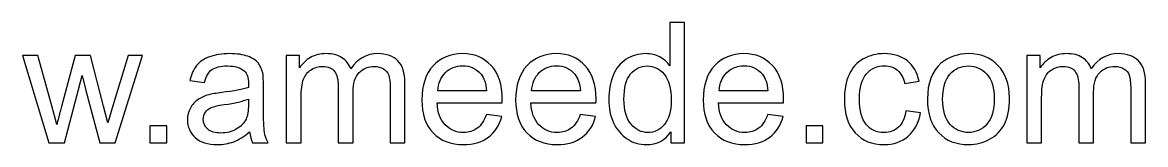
# Model space of a CAD drawing. Header units: millimetres. Extents: x -310 to 676, y -419 to 250.
# Drawn here: x 317.9 to 474.1, y -419.5 to -402.4 of the extents above; entities that cross this region are included whole.
import ezdxf

# ---------------------------------------------------------------- set-up
doc = ezdxf.new("R2010")
doc.units = ezdxf.units.MM
doc.header["$MEASUREMENT"] = 0
doc.layers.add('Layer 1', color=7, linetype='Continuous')

msp = doc.modelspace()

# ---------------------------------------------------------------- linework, layer by layer
at = {"layer": 'Layer 1', "color": 250}
for points, knots in [([(408.0713, -419.2338), (408.0713, -419.2338), (408.0713, -417.6893), (408.0713, -417.6893), (408.0713, -417.6893), (407.3011, -418.8897), (406.1672, -419.4919), (404.6696, -419.4919), (404.6696, -419.4919), (403.6999, -419.4919), (402.8084, -419.226), (401.9991, -418.6903), (401.9991, -418.6903), (401.1858, -418.1585), (400.5563, -417.4117), (400.1066, -416.4577), (400.1066, -416.4577), (399.6609, -415.4997), (399.438, -414.401), (399.438, -413.1576), (399.438, -413.1576), (399.438, -411.9455), (399.6413, -410.8468), (400.044, -409.8575), (400.044, -409.8575), (400.4507, -408.8722), (401.0567, -408.1137), (401.8661, -407.5897), (401.8661, -407.5897), (402.6716, -407.0619), (403.5787, -406.7999), (404.5758, -406.7999), (404.5758, -406.7999), (405.3109, -406.7999), (405.9638, -406.9563), (406.5347, -407.2652), (406.5347, -407.2652), (407.1056, -407.5741), (407.5709, -407.9807), (407.9306, -408.4773), (407.9306, -408.4773), (407.9306, -408.4773), (407.9306, -402.4363), (407.9306, -402.4363), (407.9306, -402.4363), (407.9306, -402.4363), (409.9951, -402.4363), (409.9951, -402.4363), (409.9951, -402.4363), (409.9951, -402.4363), (409.9951, -419.2338), (409.9951, -419.2338), (409.9951, -419.2338), (409.9951, -419.2338), (408.0713, -419.2338), (408.0713, -419.2338)], [0, 0, 0, 0, 0.06666667, 0.06666667, 0.06666667, 0.06666667, 0.13333333, 0.13333333, 0.13333333, 0.13333333, 0.2, 0.2, 0.2, 0.2, 0.26666667, 0.26666667, 0.26666667, 0.26666667, 0.33333333, 0.33333333, 0.33333333, 0.33333333, 0.4, 0.4, 0.4, 0.4, 0.46666667, 0.46666667, 0.46666667, 0.46666667, 0.53333333, 0.53333333, 0.53333333, 0.53333333, 0.6, 0.6, 0.6, 0.6, 0.66666667, 0.66666667, 0.66666667, 0.66666667, 0.73333333, 0.73333333, 0.73333333, 0.73333333, 0.8, 0.8, 0.8, 0.8, 0.86666667, 0.86666667, 0.86666667, 0.86666667, 1, 1, 1, 1]), ([(321.5501, -419.2338), (321.5501, -419.2338), (317.8708, -407.058), (317.8708, -407.058), (317.8708, -407.058), (317.8708, -407.058), (320.0291, -407.058), (320.0291, -407.058), (320.0291, -407.058), (320.0291, -407.058), (321.9724, -414.0843), (321.9724, -414.0843), (321.9724, -414.0843), (321.9724, -414.0843), (322.6605, -416.7001), (322.6605, -416.7001), (322.6605, -416.7001), (322.6879, -416.5711), (322.8991, -415.7343), (323.2901, -414.1899), (323.2901, -414.1899), (323.2901, -414.1899), (325.2177, -407.058), (325.2177, -407.058), (325.2177, -407.058), (325.2177, -407.058), (327.333, -407.058), (327.333, -407.058), (327.333, -407.058), (327.333, -407.058), (329.1668, -414.1273), (329.1668, -414.1273), (329.1668, -414.1273), (329.1668, -414.1273), (329.7651, -416.4459), (329.7651, -416.4459), (329.7651, -416.4459), (329.7651, -416.4459), (330.465, -414.096), (330.465, -414.096), (330.465, -414.096), (330.465, -414.096), (332.5686, -407.058), (332.5686, -407.058), (332.5686, -407.058), (332.5686, -407.058), (334.5744, -407.058), (334.5744, -407.058), (334.5744, -407.058), (334.5744, -407.058), (330.7543, -419.2338), (330.7543, -419.2338), (330.7543, -419.2338), (330.7543, -419.2338), (328.6194, -419.2338), (328.6194, -419.2338), (328.6194, -419.2338), (328.6194, -419.2338), (326.6879, -411.9494), (326.6879, -411.9494), (326.6879, -411.9494), (326.6879, -411.9494), (326.1991, -409.8654), (326.1991, -409.8654), (326.1991, -409.8654), (326.1991, -409.8654), (323.7358, -419.2338), (323.7358, -419.2338), (323.7358, -419.2338), (323.7358, -419.2338), (321.5501, -419.2338), (321.5501, -419.2338)], [0, 0, 0, 0, 0.05263158, 0.05263158, 0.05263158, 0.05263158, 0.10526316, 0.10526316, 0.10526316, 0.10526316, 0.15789474, 0.15789474, 0.15789474, 0.15789474, 0.21052632, 0.21052632, 0.21052632, 0.21052632, 0.26315789, 0.26315789, 0.26315789, 0.26315789, 0.31578947, 0.31578947, 0.31578947, 0.31578947, 0.36842105, 0.36842105, 0.36842105, 0.36842105, 0.42105263, 0.42105263, 0.42105263, 0.42105263, 0.47368421, 0.47368421, 0.47368421, 0.47368421, 0.52631579, 0.52631579, 0.52631579, 0.52631579, 0.57894737, 0.57894737, 0.57894737, 0.57894737, 0.63157895, 0.63157895, 0.63157895, 0.63157895, 0.68421053, 0.68421053, 0.68421053, 0.68421053, 0.73684211, 0.73684211, 0.73684211, 0.73684211, 0.78947368, 0.78947368, 0.78947368, 0.78947368, 0.84210526, 0.84210526, 0.84210526, 0.84210526, 0.89473684, 0.89473684, 0.89473684, 0.89473684, 1, 1, 1, 1]), ([(349.4795, -417.7089), (348.7131, -418.3619), (347.9741, -418.8193), (347.2664, -419.0891), (347.2664, -419.0891), (346.5587, -419.3589), (345.8001, -419.4919), (344.9869, -419.4919), (344.9869, -419.4919), (343.6496, -419.4919), (342.6213, -419.1673), (341.9018, -418.5144), (341.9018, -418.5144), (341.1824, -417.8653), (340.8227, -417.0325), (340.8227, -416.0198), (340.8227, -416.0198), (340.8227, -415.4254), (340.9595, -414.8819), (341.2293, -414.3893), (341.2293, -414.3893), (341.503, -413.8966), (341.8588, -413.5056), (342.2967, -413.2084), (342.2967, -413.2084), (342.7386, -412.9113), (343.2312, -412.6845), (343.7826, -412.532), (343.7826, -412.532), (344.1892, -412.4264), (344.8031, -412.3248), (345.6203, -412.2231), (345.6203, -412.2231), (347.286, -412.0276), (348.5176, -411.7891), (349.3035, -411.5154), (349.3035, -411.5154), (349.3113, -411.2339), (349.3153, -411.054), (349.3153, -410.9797), (349.3153, -410.9797), (349.3153, -410.143), (349.1198, -409.5526), (348.7288, -409.2085), (348.7288, -409.2085), (348.2009, -408.7432), (347.415, -408.5125), (346.3749, -408.5125), (346.3749, -408.5125), (345.4013, -408.5125), (344.6819, -408.6845), (344.2205, -409.0247), (344.2205, -409.0247), (343.7552, -409.3649), (343.415, -409.967), (343.1921, -410.835), (343.1921, -410.835), (343.1921, -410.835), (341.1746, -410.5535), (341.1746, -410.5535), (341.1746, -410.5535), (341.3583, -409.6894), (341.6594, -408.9895), (342.0817, -408.4577), (342.0817, -408.4577), (342.504, -407.926), (343.1139, -407.5193), (343.9116, -407.23), (343.9116, -407.23), (344.7053, -406.9446), (345.632, -406.7999), (346.6799, -406.7999), (346.6799, -406.7999), (347.72, -406.7999), (348.5684, -406.9211), (349.2214, -407.1674), (349.2214, -407.1674), (349.8705, -407.4138), (350.3514, -407.7188), (350.6564, -408.0902), (350.6564, -408.0902), (350.9614, -408.4617), (351.1764, -408.9309), (351.3016, -409.4978), (351.3016, -409.4978), (351.368, -409.8497), (351.4032, -410.4831), (351.4032, -411.3942), (351.4032, -411.3942), (351.4032, -411.3942), (351.4032, -414.1312), (351.4032, -414.1312), (351.4032, -414.1312), (351.4032, -416.0432), (351.4462, -417.2514), (351.5322, -417.7636), (351.5322, -417.7636), (351.6144, -418.2758), (351.7864, -418.7646), (352.0366, -419.2338), (352.0366, -419.2338), (352.0366, -419.2338), (349.8783, -419.2338), (349.8783, -419.2338), (349.8783, -419.2338), (349.6711, -418.7998), (349.5381, -418.2915), (349.4795, -417.7089)], [0, 0, 0, 0, 0.03571429, 0.03571429, 0.03571429, 0.03571429, 0.07142857, 0.07142857, 0.07142857, 0.07142857, 0.10714286, 0.10714286, 0.10714286, 0.10714286, 0.14285714, 0.14285714, 0.14285714, 0.14285714, 0.17857143, 0.17857143, 0.17857143, 0.17857143, 0.21428571, 0.21428571, 0.21428571, 0.21428571, 0.25, 0.25, 0.25, 0.25, 0.28571429, 0.28571429, 0.28571429, 0.28571429, 0.32142857, 0.32142857, 0.32142857, 0.32142857, 0.35714286, 0.35714286, 0.35714286, 0.35714286, 0.39285714, 0.39285714, 0.39285714, 0.39285714, 0.42857143, 0.42857143, 0.42857143, 0.42857143, 0.46428571, 0.46428571, 0.46428571, 0.46428571, 0.5, 0.5, 0.5, 0.5, 0.53571429, 0.53571429, 0.53571429, 0.53571429, 0.57142857, 0.57142857, 0.57142857, 0.57142857, 0.60714286, 0.60714286, 0.60714286, 0.60714286, 0.64285714, 0.64285714, 0.64285714, 0.64285714, 0.67857143, 0.67857143, 0.67857143, 0.67857143, 0.71428571, 0.71428571, 0.71428571, 0.71428571, 0.75, 0.75, 0.75, 0.75, 0.78571429, 0.78571429, 0.78571429, 0.78571429, 0.82142857, 0.82142857, 0.82142857, 0.82142857, 0.85714286, 0.85714286, 0.85714286, 0.85714286, 0.89285714, 0.89285714, 0.89285714, 0.89285714, 0.92857143, 0.92857143, 0.92857143, 0.92857143, 1, 1, 1, 1]), ([(354.5743, -419.2338), (354.5743, -419.2338), (354.5743, -407.058), (354.5743, -407.058), (354.5743, -407.058), (354.5743, -407.058), (356.4276, -407.058), (356.4276, -407.058), (356.4276, -407.058), (356.4276, -407.058), (356.4276, -408.7784), (356.4276, -408.7784), (356.4276, -408.7784), (356.8069, -408.184), (357.3152, -407.7031), (357.9486, -407.3434), (357.9486, -407.3434), (358.5821, -406.9798), (359.3015, -406.7999), (360.1109, -406.7999), (360.1109, -406.7999), (361.0102, -406.7999), (361.7492, -406.9876), (362.324, -407.359), (362.324, -407.359), (362.8987, -407.7344), (363.3054, -408.2544), (363.54, -408.927), (363.54, -408.927), (364.5097, -407.5076), (365.7648, -406.7999), (367.3132, -406.7999), (367.3132, -406.7999), (368.5253, -406.7999), (369.4598, -407.1322), (370.1088, -407.8009), (370.1088, -407.8009), (370.7618, -408.4695), (371.0903, -409.4978), (371.0903, -410.8859), (371.0903, -410.8859), (371.0903, -410.8859), (371.0903, -419.2338), (371.0903, -419.2338), (371.0903, -419.2338), (371.0903, -419.2338), (369.0258, -419.2338), (369.0258, -419.2338), (369.0258, -419.2338), (369.0258, -419.2338), (369.0258, -411.5701), (369.0258, -411.5701), (369.0258, -411.5701), (369.0258, -410.749), (368.9554, -410.1547), (368.8224, -409.7911), (368.8224, -409.7911), (368.6895, -409.4274), (368.4471, -409.1381), (368.0913, -408.9152), (368.0913, -408.9152), (367.7394, -408.6924), (367.3249, -408.5829), (366.8518, -408.5829), (366.8518, -408.5829), (365.9916, -408.5829), (365.2799, -408.8683), (364.713, -409.4353), (364.713, -409.4353), (364.146, -410.0061), (363.8645, -410.9172), (363.8645, -412.1684), (363.8645, -412.1684), (363.8645, -412.1684), (363.8645, -419.2338), (363.8645, -419.2338), (363.8645, -419.2338), (363.8645, -419.2338), (361.8, -419.2338), (361.8, -419.2338), (361.8, -419.2338), (361.8, -419.2338), (361.8, -411.3316), (361.8, -411.3316), (361.8, -411.3316), (361.8, -410.4167), (361.6319, -409.7285), (361.2956, -409.271), (361.2956, -409.271), (360.9594, -408.8136), (360.408, -408.5829), (359.6456, -408.5829), (359.6456, -408.5829), (359.0669, -408.5829), (358.5312, -408.7354), (358.0386, -409.0403), (358.0386, -409.0403), (357.5459, -409.3453), (357.1901, -409.7911), (356.9672, -410.3815), (356.9672, -410.3815), (356.7483, -410.968), (356.6388, -411.8165), (356.6388, -412.923), (356.6388, -412.923), (356.6388, -412.923), (356.6388, -419.2338), (356.6388, -419.2338), (356.6388, -419.2338), (356.6388, -419.2338), (354.5743, -419.2338), (354.5743, -419.2338)], [0, 0, 0, 0, 0.03448276, 0.03448276, 0.03448276, 0.03448276, 0.06896552, 0.06896552, 0.06896552, 0.06896552, 0.10344828, 0.10344828, 0.10344828, 0.10344828, 0.13793103, 0.13793103, 0.13793103, 0.13793103, 0.17241379, 0.17241379, 0.17241379, 0.17241379, 0.20689655, 0.20689655, 0.20689655, 0.20689655, 0.24137931, 0.24137931, 0.24137931, 0.24137931, 0.27586207, 0.27586207, 0.27586207, 0.27586207, 0.31034483, 0.31034483, 0.31034483, 0.31034483, 0.34482759, 0.34482759, 0.34482759, 0.34482759, 0.37931034, 0.37931034, 0.37931034, 0.37931034, 0.4137931, 0.4137931, 0.4137931, 0.4137931, 0.44827586, 0.44827586, 0.44827586, 0.44827586, 0.48275862, 0.48275862, 0.48275862, 0.48275862, 0.51724138, 0.51724138, 0.51724138, 0.51724138, 0.55172414, 0.55172414, 0.55172414, 0.55172414, 0.5862069, 0.5862069, 0.5862069, 0.5862069, 0.62068966, 0.62068966, 0.62068966, 0.62068966, 0.65517241, 0.65517241, 0.65517241, 0.65517241, 0.68965517, 0.68965517, 0.68965517, 0.68965517, 0.72413793, 0.72413793, 0.72413793, 0.72413793, 0.75862069, 0.75862069, 0.75862069, 0.75862069, 0.79310345, 0.79310345, 0.79310345, 0.79310345, 0.82758621, 0.82758621, 0.82758621, 0.82758621, 0.86206897, 0.86206897, 0.86206897, 0.86206897, 0.89655172, 0.89655172, 0.89655172, 0.89655172, 0.93103448, 0.93103448, 0.93103448, 0.93103448, 1, 1, 1, 1]), ([(382.4215, -415.2925), (382.4215, -415.2925), (384.5564, -415.574), (384.5564, -415.574), (384.5564, -415.574), (384.224, -416.8135), (383.6023, -417.7793), (382.6952, -418.4635), (382.6952, -418.4635), (381.7881, -419.1478), (380.6307, -419.4919), (379.2192, -419.4919), (379.2192, -419.4919), (377.444, -419.4919), (376.0364, -418.9445), (374.9963, -417.8496), (374.9963, -417.8496), (373.9563, -416.7587), (373.4362, -415.2221), (373.4362, -413.2475), (373.4362, -413.2475), (373.4362, -411.2065), (373.9602, -409.619), (375.012, -408.4929), (375.012, -408.4929), (376.0638, -407.3629), (377.4284, -406.7999), (379.1058, -406.7999), (379.1058, -406.7999), (380.7284, -406.7999), (382.0539, -407.3512), (383.0823, -408.4577), (383.0823, -408.4577), (384.1106, -409.5643), (384.6267, -411.1205), (384.6267, -413.1263), (384.6267, -413.1263), (384.6267, -413.2475), (384.6228, -413.4313), (384.615, -413.6737), (384.615, -413.6737), (384.615, -413.6737), (375.5476, -413.6737), (375.5476, -413.6737), (375.5476, -413.6737), (375.6258, -415.0071), (376.0012, -416.0315), (376.6816, -416.7392), (376.6816, -416.7392), (377.358, -417.4469), (378.2065, -417.8027), (379.2192, -417.8027), (379.2192, -417.8027), (379.9738, -417.8027), (380.619, -417.6033), (381.1507, -417.2045), (381.1507, -417.2045), (381.6864, -416.8057), (382.1087, -416.1683), (382.4215, -415.2925)], [0, 0, 0, 0, 0.0625, 0.0625, 0.0625, 0.0625, 0.125, 0.125, 0.125, 0.125, 0.1875, 0.1875, 0.1875, 0.1875, 0.25, 0.25, 0.25, 0.25, 0.3125, 0.3125, 0.3125, 0.3125, 0.375, 0.375, 0.375, 0.375, 0.4375, 0.4375, 0.4375, 0.4375, 0.5, 0.5, 0.5, 0.5, 0.5625, 0.5625, 0.5625, 0.5625, 0.625, 0.625, 0.625, 0.625, 0.6875, 0.6875, 0.6875, 0.6875, 0.75, 0.75, 0.75, 0.75, 0.8125, 0.8125, 0.8125, 0.8125, 0.875, 0.875, 0.875, 0.875, 1, 1, 1, 1]), ([(395.4693, -415.2925), (395.4693, -415.2925), (397.6042, -415.574), (397.6042, -415.574), (397.6042, -415.574), (397.2718, -416.8135), (396.6501, -417.7793), (395.743, -418.4635), (395.743, -418.4635), (394.8359, -419.1478), (393.6785, -419.4919), (392.267, -419.4919), (392.267, -419.4919), (390.4918, -419.4919), (389.0842, -418.9445), (388.0441, -417.8496), (388.0441, -417.8496), (387.0041, -416.7587), (386.484, -415.2221), (386.484, -413.2475), (386.484, -413.2475), (386.484, -411.2065), (387.008, -409.619), (388.0598, -408.4929), (388.0598, -408.4929), (389.1116, -407.3629), (390.4762, -406.7999), (392.1536, -406.7999), (392.1536, -406.7999), (393.7762, -406.7999), (395.1017, -407.3512), (396.1301, -408.4577), (396.1301, -408.4577), (397.1584, -409.5643), (397.6745, -411.1205), (397.6745, -413.1263), (397.6745, -413.1263), (397.6745, -413.2475), (397.6706, -413.4313), (397.6628, -413.6737), (397.6628, -413.6737), (397.6628, -413.6737), (388.5954, -413.6737), (388.5954, -413.6737), (388.5954, -413.6737), (388.6736, -415.0071), (389.049, -416.0315), (389.7294, -416.7392), (389.7294, -416.7392), (390.4058, -417.4469), (391.2543, -417.8027), (392.267, -417.8027), (392.267, -417.8027), (393.0216, -417.8027), (393.6668, -417.6033), (394.1985, -417.2045), (394.1985, -417.2045), (394.7342, -416.8057), (395.1565, -416.1683), (395.4693, -415.2925)], [0, 0, 0, 0, 0.0625, 0.0625, 0.0625, 0.0625, 0.125, 0.125, 0.125, 0.125, 0.1875, 0.1875, 0.1875, 0.1875, 0.25, 0.25, 0.25, 0.25, 0.3125, 0.3125, 0.3125, 0.3125, 0.375, 0.375, 0.375, 0.375, 0.4375, 0.4375, 0.4375, 0.4375, 0.5, 0.5, 0.5, 0.5, 0.5625, 0.5625, 0.5625, 0.5625, 0.625, 0.625, 0.625, 0.625, 0.6875, 0.6875, 0.6875, 0.6875, 0.75, 0.75, 0.75, 0.75, 0.8125, 0.8125, 0.8125, 0.8125, 0.875, 0.875, 0.875, 0.875, 1, 1, 1, 1]), ([(421.5649, -415.2925), (421.5649, -415.2925), (423.6998, -415.574), (423.6998, -415.574), (423.6998, -415.574), (423.3674, -416.8135), (422.7457, -417.7793), (421.8386, -418.4635), (421.8386, -418.4635), (420.9315, -419.1478), (419.7741, -419.4919), (418.3626, -419.4919), (418.3626, -419.4919), (416.5874, -419.4919), (415.1798, -418.9445), (414.1397, -417.8496), (414.1397, -417.8496), (413.0997, -416.7587), (412.5796, -415.2221), (412.5796, -413.2475), (412.5796, -413.2475), (412.5796, -411.2065), (413.1036, -409.619), (414.1554, -408.4929), (414.1554, -408.4929), (415.2072, -407.3629), (416.5718, -406.7999), (418.2492, -406.7999), (418.2492, -406.7999), (419.8718, -406.7999), (421.1973, -407.3512), (422.2257, -408.4577), (422.2257, -408.4577), (423.254, -409.5643), (423.7701, -411.1205), (423.7701, -413.1263), (423.7701, -413.1263), (423.7701, -413.2475), (423.7662, -413.4313), (423.7584, -413.6737), (423.7584, -413.6737), (423.7584, -413.6737), (414.691, -413.6737), (414.691, -413.6737), (414.691, -413.6737), (414.7692, -415.0071), (415.1446, -416.0315), (415.825, -416.7392), (415.825, -416.7392), (416.5014, -417.4469), (417.3499, -417.8027), (418.3626, -417.8027), (418.3626, -417.8027), (419.1172, -417.8027), (419.7624, -417.6033), (420.2941, -417.2045), (420.2941, -417.2045), (420.8298, -416.8057), (421.2521, -416.1683), (421.5649, -415.2925)], [0, 0, 0, 0, 0.0625, 0.0625, 0.0625, 0.0625, 0.125, 0.125, 0.125, 0.125, 0.1875, 0.1875, 0.1875, 0.1875, 0.25, 0.25, 0.25, 0.25, 0.3125, 0.3125, 0.3125, 0.3125, 0.375, 0.375, 0.375, 0.375, 0.4375, 0.4375, 0.4375, 0.4375, 0.5, 0.5, 0.5, 0.5, 0.5625, 0.5625, 0.5625, 0.5625, 0.625, 0.625, 0.625, 0.625, 0.6875, 0.6875, 0.6875, 0.6875, 0.75, 0.75, 0.75, 0.75, 0.8125, 0.8125, 0.8125, 0.8125, 0.875, 0.875, 0.875, 0.875, 1, 1, 1, 1]), ([(440.7788, -414.7764), (440.7788, -414.7764), (442.7964, -415.0579), (442.7964, -415.0579), (442.7964, -415.0579), (442.5735, -416.4459), (442.0104, -417.529), (441.0994, -418.3149), (441.0994, -418.3149), (440.1884, -419.1009), (439.0662, -419.4919), (437.7407, -419.4919), (437.7407, -419.4919), (436.0789, -419.4919), (434.7417, -418.9484), (433.7329, -417.8614), (433.7329, -417.8614), (432.7202, -416.7744), (432.2158, -415.2182), (432.2158, -413.1928), (432.2158, -413.1928), (432.2158, -411.879), (432.4348, -410.7334), (432.8688, -409.7481), (432.8688, -409.7481), (433.3028, -408.7666), (433.9636, -408.0276), (434.8551, -407.5389), (434.8551, -407.5389), (435.7427, -407.0462), (436.7084, -406.7999), (437.7563, -406.7999), (437.7563, -406.7999), (439.074, -406.7999), (440.1571, -407.1322), (440.9938, -407.8009), (440.9938, -407.8009), (441.8345, -408.4695), (442.3741, -409.4196), (442.6087, -410.6474), (442.6087, -410.6474), (442.6087, -410.6474), (440.6146, -410.9523), (440.6146, -410.9523), (440.6146, -410.9523), (440.423, -410.1352), (440.0867, -409.5213), (439.598, -409.1068), (439.598, -409.1068), (439.1131, -408.6963), (438.5266, -408.489), (437.8384, -408.489), (437.8384, -408.489), (436.7984, -408.489), (435.9538, -408.8605), (435.3008, -409.6034), (435.3008, -409.6034), (434.6518, -410.3502), (434.3272, -411.5232), (434.3272, -413.1341), (434.3272, -413.1341), (434.3272, -414.7685), (434.64, -415.9533), (435.2656, -416.6923), (435.2656, -416.6923), (435.8951, -417.4313), (436.7123, -417.8027), (437.7172, -417.8027), (437.7172, -417.8027), (438.5305, -417.8027), (439.2069, -417.5564), (439.7465, -417.0598), (439.7465, -417.0598), (440.29, -416.5672), (440.6341, -415.8047), (440.7788, -414.7764)], [0, 0, 0, 0, 0.05, 0.05, 0.05, 0.05, 0.1, 0.1, 0.1, 0.1, 0.15, 0.15, 0.15, 0.15, 0.2, 0.2, 0.2, 0.2, 0.25, 0.25, 0.25, 0.25, 0.3, 0.3, 0.3, 0.3, 0.35, 0.35, 0.35, 0.35, 0.4, 0.4, 0.4, 0.4, 0.45, 0.45, 0.45, 0.45, 0.5, 0.5, 0.5, 0.5, 0.55, 0.55, 0.55, 0.55, 0.6, 0.6, 0.6, 0.6, 0.65, 0.65, 0.65, 0.65, 0.7, 0.7, 0.7, 0.7, 0.75, 0.75, 0.75, 0.75, 0.8, 0.8, 0.8, 0.8, 0.85, 0.85, 0.85, 0.85, 0.9, 0.9, 0.9, 0.9, 1, 1, 1, 1]), ([(443.7817, -413.1459), (443.7817, -410.8976), (444.4073, -409.2319), (445.6624, -408.1489), (445.6624, -408.1489), (446.7064, -407.2495), (447.985, -406.7999), (449.4903, -406.7999), (449.4903, -406.7999), (451.1599, -406.7999), (452.5284, -407.3473), (453.592, -408.4421), (453.592, -408.4421), (454.6516, -409.533), (455.1833, -411.0462), (455.1833, -412.9738), (455.1833, -412.9738), (455.1833, -414.5379), (454.9487, -415.7656), (454.4795, -416.661), (454.4795, -416.661), (454.0103, -417.5564), (453.3261, -418.2524), (452.4268, -418.749), (452.4268, -418.749), (451.5314, -419.2455), (450.55, -419.4919), (449.4903, -419.4919), (449.4903, -419.4919), (447.7856, -419.4919), (446.4092, -418.9484), (445.3574, -417.8575), (445.3574, -417.8575), (444.3056, -416.7666), (443.7817, -415.1947), (443.7817, -413.1459)], [0, 0, 0, 0, 0.1, 0.1, 0.1, 0.1, 0.2, 0.2, 0.2, 0.2, 0.3, 0.3, 0.3, 0.3, 0.4, 0.4, 0.4, 0.4, 0.5, 0.5, 0.5, 0.5, 0.6, 0.6, 0.6, 0.6, 0.7, 0.7, 0.7, 0.7, 0.8, 0.8, 0.8, 0.8, 1, 1, 1, 1]), ([(457.6037, -419.2338), (457.6037, -419.2338), (457.6037, -407.058), (457.6037, -407.058), (457.6037, -407.058), (457.6037, -407.058), (459.457, -407.058), (459.457, -407.058), (459.457, -407.058), (459.457, -407.058), (459.457, -408.7784), (459.457, -408.7784), (459.457, -408.7784), (459.8363, -408.184), (460.3446, -407.7031), (460.978, -407.3434), (460.978, -407.3434), (461.6115, -406.9798), (462.3309, -406.7999), (463.1403, -406.7999), (463.1403, -406.7999), (464.0396, -406.7999), (464.7786, -406.9876), (465.3534, -407.359), (465.3534, -407.359), (465.9281, -407.7344), (466.3348, -408.2544), (466.5694, -408.927), (466.5694, -408.927), (467.5391, -407.5076), (468.7942, -406.7999), (470.3426, -406.7999), (470.3426, -406.7999), (471.5547, -406.7999), (472.4892, -407.1322), (473.1382, -407.8009), (473.1382, -407.8009), (473.7912, -408.4695), (474.1197, -409.4978), (474.1197, -410.8859), (474.1197, -410.8859), (474.1197, -410.8859), (474.1197, -419.2338), (474.1197, -419.2338), (474.1197, -419.2338), (474.1197, -419.2338), (472.0552, -419.2338), (472.0552, -419.2338), (472.0552, -419.2338), (472.0552, -419.2338), (472.0552, -411.5701), (472.0552, -411.5701), (472.0552, -411.5701), (472.0552, -410.749), (471.9848, -410.1547), (471.8518, -409.7911), (471.8518, -409.7911), (471.7189, -409.4274), (471.4765, -409.1381), (471.1207, -408.9152), (471.1207, -408.9152), (470.7688, -408.6924), (470.3543, -408.5829), (469.8812, -408.5829), (469.8812, -408.5829), (469.021, -408.5829), (468.3093, -408.8683), (467.7424, -409.4353), (467.7424, -409.4353), (467.1754, -410.0061), (466.8939, -410.9172), (466.8939, -412.1684), (466.8939, -412.1684), (466.8939, -412.1684), (466.8939, -419.2338), (466.8939, -419.2338), (466.8939, -419.2338), (466.8939, -419.2338), (464.8294, -419.2338), (464.8294, -419.2338), (464.8294, -419.2338), (464.8294, -419.2338), (464.8294, -411.3316), (464.8294, -411.3316), (464.8294, -411.3316), (464.8294, -410.4167), (464.6613, -409.7285), (464.325, -409.271), (464.325, -409.271), (463.9888, -408.8136), (463.4374, -408.5829), (462.675, -408.5829), (462.675, -408.5829), (462.0963, -408.5829), (461.5606, -408.7354), (461.068, -409.0403), (461.068, -409.0403), (460.5753, -409.3453), (460.2195, -409.7911), (459.9966, -410.3815), (459.9966, -410.3815), (459.7777, -410.968), (459.6682, -411.8165), (459.6682, -412.923), (459.6682, -412.923), (459.6682, -412.923), (459.6682, -419.2338), (459.6682, -419.2338), (459.6682, -419.2338), (459.6682, -419.2338), (457.6037, -419.2338), (457.6037, -419.2338)], [0, 0, 0, 0, 0.03448276, 0.03448276, 0.03448276, 0.03448276, 0.06896552, 0.06896552, 0.06896552, 0.06896552, 0.10344828, 0.10344828, 0.10344828, 0.10344828, 0.13793103, 0.13793103, 0.13793103, 0.13793103, 0.17241379, 0.17241379, 0.17241379, 0.17241379, 0.20689655, 0.20689655, 0.20689655, 0.20689655, 0.24137931, 0.24137931, 0.24137931, 0.24137931, 0.27586207, 0.27586207, 0.27586207, 0.27586207, 0.31034483, 0.31034483, 0.31034483, 0.31034483, 0.34482759, 0.34482759, 0.34482759, 0.34482759, 0.37931034, 0.37931034, 0.37931034, 0.37931034, 0.4137931, 0.4137931, 0.4137931, 0.4137931, 0.44827586, 0.44827586, 0.44827586, 0.44827586, 0.48275862, 0.48275862, 0.48275862, 0.48275862, 0.51724138, 0.51724138, 0.51724138, 0.51724138, 0.55172414, 0.55172414, 0.55172414, 0.55172414, 0.5862069, 0.5862069, 0.5862069, 0.5862069, 0.62068966, 0.62068966, 0.62068966, 0.62068966, 0.65517241, 0.65517241, 0.65517241, 0.65517241, 0.68965517, 0.68965517, 0.68965517, 0.68965517, 0.72413793, 0.72413793, 0.72413793, 0.72413793, 0.75862069, 0.75862069, 0.75862069, 0.75862069, 0.79310345, 0.79310345, 0.79310345, 0.79310345, 0.82758621, 0.82758621, 0.82758621, 0.82758621, 0.86206897, 0.86206897, 0.86206897, 0.86206897, 0.89655172, 0.89655172, 0.89655172, 0.89655172, 0.93103448, 0.93103448, 0.93103448, 0.93103448, 1, 1, 1, 1]), ([(375.6649, -411.9846), (375.6649, -411.9846), (382.4449, -411.9846), (382.4449, -411.9846), (382.4449, -411.9846), (382.355, -410.9602), (382.093, -410.1938), (381.6668, -409.6816), (381.6668, -409.6816), (381.0139, -408.8879), (380.1615, -408.489), (379.1175, -408.489), (379.1175, -408.489), (378.1713, -408.489), (377.3775, -408.8057), (376.7324, -409.4392), (376.7324, -409.4392), (376.0911, -410.0726), (375.7353, -410.9211), (375.6649, -411.9846)], [0, 0, 0, 0, 0.16666667, 0.16666667, 0.16666667, 0.16666667, 0.33333333, 0.33333333, 0.33333333, 0.33333333, 0.5, 0.5, 0.5, 0.5, 0.66666667, 0.66666667, 0.66666667, 0.66666667, 1, 1, 1, 1]), ([(388.7127, -411.9846), (388.7127, -411.9846), (395.4927, -411.9846), (395.4927, -411.9846), (395.4927, -411.9846), (395.4028, -410.9602), (395.1408, -410.1938), (394.7146, -409.6816), (394.7146, -409.6816), (394.0617, -408.8879), (393.2093, -408.489), (392.1653, -408.489), (392.1653, -408.489), (391.2191, -408.489), (390.4253, -408.8057), (389.7802, -409.4392), (389.7802, -409.4392), (389.1389, -410.0726), (388.7831, -410.9211), (388.7127, -411.9846)], [0, 0, 0, 0, 0.16666667, 0.16666667, 0.16666667, 0.16666667, 0.33333333, 0.33333333, 0.33333333, 0.33333333, 0.5, 0.5, 0.5, 0.5, 0.66666667, 0.66666667, 0.66666667, 0.66666667, 1, 1, 1, 1]), ([(401.5494, -413.1615), (401.5494, -414.7177), (401.8778, -415.879), (402.5386, -416.6493), (402.5386, -416.6493), (403.1955, -417.4195), (403.9736, -417.8027), (404.869, -417.8027), (404.869, -417.8027), (405.7722, -417.8027), (406.5386, -417.4352), (407.172, -416.7001), (407.172, -416.7001), (407.8015, -415.965), (408.1183, -414.8428), (408.1183, -413.3336), (408.1183, -413.3336), (408.1183, -411.6757), (407.7976, -410.4558), (407.1525, -409.6777), (407.1525, -409.6777), (406.5112, -408.8996), (405.7175, -408.5125), (404.7752, -408.5125), (404.7752, -408.5125), (403.8563, -408.5125), (403.09, -408.8839), (402.4722, -409.6308), (402.4722, -409.6308), (401.8583, -410.3776), (401.5494, -411.5545), (401.5494, -413.1615)], [0, 0, 0, 0, 0.11111111, 0.11111111, 0.11111111, 0.11111111, 0.22222222, 0.22222222, 0.22222222, 0.22222222, 0.33333333, 0.33333333, 0.33333333, 0.33333333, 0.44444444, 0.44444444, 0.44444444, 0.44444444, 0.55555556, 0.55555556, 0.55555556, 0.55555556, 0.66666667, 0.66666667, 0.66666667, 0.66666667, 0.77777778, 0.77777778, 0.77777778, 0.77777778, 1, 1, 1, 1]), ([(414.8083, -411.9846), (414.8083, -411.9846), (421.5883, -411.9846), (421.5883, -411.9846), (421.5883, -411.9846), (421.4984, -410.9602), (421.2364, -410.1938), (420.8102, -409.6816), (420.8102, -409.6816), (420.1573, -408.8879), (419.3049, -408.489), (418.2609, -408.489), (418.2609, -408.489), (417.3147, -408.489), (416.5209, -408.8057), (415.8758, -409.4392), (415.8758, -409.4392), (415.2345, -410.0726), (414.8787, -410.9211), (414.8083, -411.9846)], [0, 0, 0, 0, 0.16666667, 0.16666667, 0.16666667, 0.16666667, 0.33333333, 0.33333333, 0.33333333, 0.33333333, 0.5, 0.5, 0.5, 0.5, 0.66666667, 0.66666667, 0.66666667, 0.66666667, 1, 1, 1, 1]), ([(445.8931, -413.1498), (445.8931, -414.706), (446.2333, -415.8712), (446.9136, -416.6414), (446.9136, -416.6414), (447.5979, -417.4156), (448.4542, -417.8027), (449.4903, -417.8027), (449.4903, -417.8027), (450.5148, -417.8027), (451.3672, -417.4156), (452.0514, -416.6375), (452.0514, -416.6375), (452.7318, -415.8594), (453.0719, -414.6747), (453.0719, -413.0833), (453.0719, -413.0833), (453.0719, -411.5819), (452.7278, -410.444), (452.0436, -409.6738), (452.0436, -409.6738), (451.3593, -408.8996), (450.5069, -408.5125), (449.4903, -408.5125), (449.4903, -408.5125), (448.4542, -408.5125), (447.5979, -408.8957), (446.9136, -409.6659), (446.9136, -409.6659), (446.2333, -410.4362), (445.8931, -411.5975), (445.8931, -413.1498)], [0, 0, 0, 0, 0.11111111, 0.11111111, 0.11111111, 0.11111111, 0.22222222, 0.22222222, 0.22222222, 0.22222222, 0.33333333, 0.33333333, 0.33333333, 0.33333333, 0.44444444, 0.44444444, 0.44444444, 0.44444444, 0.55555556, 0.55555556, 0.55555556, 0.55555556, 0.66666667, 0.66666667, 0.66666667, 0.66666667, 0.77777778, 0.77777778, 0.77777778, 0.77777778, 1, 1, 1, 1]), ([(349.3153, -413.1341), (348.5645, -413.4391), (347.4384, -413.6972), (345.937, -413.9083), (345.937, -413.9083), (345.0846, -414.0295), (344.4825, -414.1664), (344.1306, -414.3189), (344.1306, -414.3189), (343.7787, -414.4714), (343.5089, -414.6943), (343.3173, -414.9836), (343.3173, -414.9836), (343.1257, -415.2768), (343.0279, -415.6014), (343.0279, -415.9611), (343.0279, -415.9611), (343.0279, -416.5046), (343.2352, -416.9621), (343.6535, -417.3257), (343.6535, -417.3257), (344.0719, -417.6893), (344.6819, -417.8731), (345.4834, -417.8731), (345.4834, -417.8731), (346.2772, -417.8731), (346.9849, -417.7011), (347.6066, -417.3531), (347.6066, -417.3531), (348.2244, -417.009), (348.6818, -416.5359), (348.9712, -415.9376), (348.9712, -415.9376), (349.194, -415.4723), (349.3035, -414.7881), (349.3035, -413.8849), (349.3035, -413.8849), (349.3035, -413.8849), (349.3153, -413.1341), (349.3153, -413.1341)], [0, 0, 0, 0, 0.09090909, 0.09090909, 0.09090909, 0.09090909, 0.18181818, 0.18181818, 0.18181818, 0.18181818, 0.27272727, 0.27272727, 0.27272727, 0.27272727, 0.36363636, 0.36363636, 0.36363636, 0.36363636, 0.45454545, 0.45454545, 0.45454545, 0.45454545, 0.54545455, 0.54545455, 0.54545455, 0.54545455, 0.63636364, 0.63636364, 0.63636364, 0.63636364, 0.72727273, 0.72727273, 0.72727273, 0.72727273, 0.81818182, 0.81818182, 0.81818182, 0.81818182, 1, 1, 1, 1]), ([(335.595, -419.2338), (335.595, -419.2338), (335.595, -416.8878), (335.595, -416.8878), (335.595, -416.8878), (335.595, -416.8878), (337.941, -416.8878), (337.941, -416.8878), (337.941, -416.8878), (337.941, -416.8878), (337.941, -419.2338), (337.941, -419.2338), (337.941, -419.2338), (337.941, -419.2338), (335.595, -419.2338), (335.595, -419.2338)], [0, 0, 0, 0, 0.2, 0.2, 0.2, 0.2, 0.4, 0.4, 0.4, 0.4, 0.6, 0.6, 0.6, 0.6, 1, 1, 1, 1]), ([(426.8943, -419.2338), (426.8943, -419.2338), (426.8943, -416.8878), (426.8943, -416.8878), (426.8943, -416.8878), (426.8943, -416.8878), (429.2403, -416.8878), (429.2403, -416.8878), (429.2403, -416.8878), (429.2403, -416.8878), (429.2403, -419.2338), (429.2403, -419.2338), (429.2403, -419.2338), (429.2403, -419.2338), (426.8943, -419.2338), (426.8943, -419.2338)], [0, 0, 0, 0, 0.2, 0.2, 0.2, 0.2, 0.4, 0.4, 0.4, 0.4, 0.6, 0.6, 0.6, 0.6, 1, 1, 1, 1])]:
    msp.add_open_spline(points, degree=3, knots=knots, dxfattribs=at)

doc.saveas('drawing.dxf')
